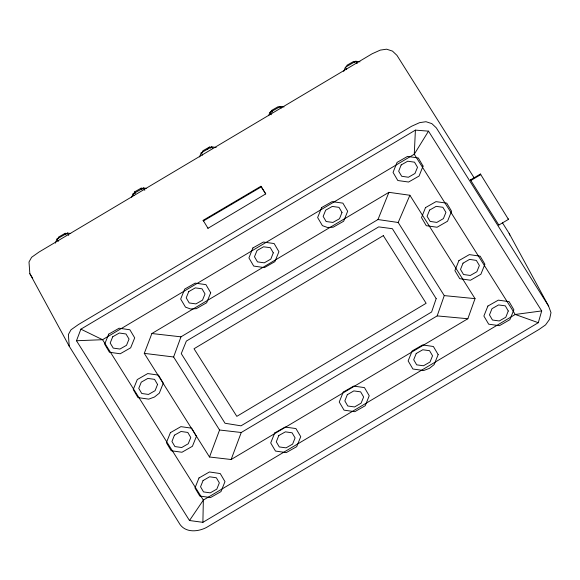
<?xml version="1.0" encoding="UTF-8"?>
<svg xmlns="http://www.w3.org/2000/svg" width="580" height="580" viewBox="0 0 580 580"><rect width="100%" height="100%" fill="white"/><g stroke="black" fill="none" stroke-linecap="round" stroke-linejoin="round"><path stroke-width="0.87" d="M202.891 522.333L203.348 500.098L102.551 339.699L80.888 329.164L76.48 340.75L189.493 520.521L202.891 522.333L538.298 322.705L541.705 310.923L428.504 131.153L415.411 130.123L80.888 329.164M415.411 130.123L414.265 154.215L515.236 314.469L538.298 322.705M144.282 353.365L173.608 356.983L219.566 430.012L241.251 432.499L437.175 315.904L444.258 295.604L398.192 222.488L377.971 219.544L180.967 336.835L151.88 333.529L144.282 353.365L209.503 456.997L231.137 459.512L467.842 318.739L475.034 298.635L409.886 195.257L388.919 192.328L151.88 333.529M173.608 356.983L180.967 336.835M209.503 456.997L219.566 430.012M231.137 459.512L241.251 432.499M199.549 156.926L201.202 152.779L211.686 146.849L216.166 147.479M346.398 66.794L347.021 65.221L353.582 61.487L355.279 61.727M55.332 243.136L57.007 238.975L67.418 233.037L70.738 233.515M268.627 115.696L269.968 112.368L280.452 106.444L284.033 106.945M343.708 71.398L345.383 67.236L355.815 61.233L359.97 61.828M377.971 219.544L388.919 192.328M57.942 238.612L58.573 237.053L65.178 233.298L66.845 233.537M133.654 194.227L134.596 191.886L141.157 188.152L143.673 188.507M201.92 153.142L202.869 150.8L209.423 147.073L211.12 147.298M270.904 112.005L271.534 110.447L278.095 106.713L280.633 107.061M131.682 197.222L133.023 193.908L143.485 187.942L146.174 188.319M398.192 222.488L409.886 195.257M428.504 131.153L414.265 154.215L102.551 339.699L76.48 340.75M189.493 520.521L203.348 500.098L515.236 314.469L541.705 310.923M354.612 62.567L355.815 61.233L357.113 63.611M210.482 148.175L211.686 146.849L212.548 148.436M207.611 149.067L209.423 147.073M203.131 220.335L207.995 228.288L265.712 193.916L265.379 193.314L260.942 186.26L203.131 220.335L203.457 220.936L261.268 186.862L260.942 186.26M470.474 179.916L480.414 174.036L508.457 219.385L498.836 225.04L470.474 179.916L470.8 180.518L480.74 174.645L480.414 174.036M271.737 111.998L269.968 112.368L271.259 114.746M437.175 315.904L467.842 318.739M444.258 295.604L475.034 298.635M473.998 177.632L396.945 55.346L392.464 51.098L386.606 49.184L380.277 50.112L372.2 53.737L39.041 252.032L31.61 257.288L29 261.986L29.848 273.68L69.223 346.202L180.076 524.581C186.187 532.969 198.121 531.773 206.371 527.524L539.125 329.396L545.57 324.887L549.55 319.333L551 312.642L548.535 305.95L509.153 233.428L502.411 222.727M548.535 305.95L436.32 127.868L431.839 123.62L425.981 121.713L419.659 122.641L411.583 126.259L78.423 324.553L70.985 329.81L68.375 334.508L69.223 346.202M261.268 186.862L265.712 193.916M29.848 273.68L32.712 278.291M508.131 218.776L508.457 219.385M498.51 224.431L498.836 225.04M345.383 67.236L346.673 69.614M280.452 106.444L281.307 108.032M271.534 110.447L272.397 112.027M201.202 152.779L202.493 155.157M207.669 227.679L207.995 228.288M143.485 187.942L144.775 190.327M141.157 188.152L142.013 189.732M134.596 191.886L135.459 193.466M133.023 193.908L133.886 195.496M67.418 233.037L68.708 235.415M65.178 233.298L66.04 234.878M57.007 238.975L58.297 241.352M509.153 233.428L509.769 235.096M436.174 298.635L431.607 311.996L241.005 425.836L225.033 423.255L181.272 353.64L186.347 341.091L378.704 226.889L392.363 228.701L436.174 298.635M174.435 435.174L171.948 441.496L174.928 446.571L181.714 447.521L188.254 443.751L190.776 437.509L187.804 432.434L181.011 431.484L174.435 435.174M273.281 252.844L270.831 259.101L264.27 262.834L257.484 261.877L254.489 256.766L257.012 250.524L263.567 246.79L270.338 247.704L273.281 252.844M508.261 310.989L505.811 317.238L499.25 320.972L492.463 320.022L489.469 314.911L491.992 308.669L498.553 304.935L505.318 305.849L508.261 310.989M157.55 384.467L155.077 390.681L148.473 394.436L141.752 393.494L138.758 388.382L141.281 382.14L147.842 378.414L154.563 379.356L157.55 384.467M163.263 383.228L159.304 393.182L154.498 397.003L148.77 399.134L138.004 397.626L133.24 389.513L137.279 379.566L147.712 373.571L158.5 375.115L163.263 383.228M252.887 247.964L248.921 257.926L253.706 266.075L264.422 267.612L274.884 261.645L278.922 251.698L274.13 243.549L263.363 242.041L252.887 247.964M341.997 212.461L339.496 218.74L332.92 222.437L326.149 221.524L323.154 216.412L325.677 210.17L332.238 206.436L339.003 207.35L341.997 212.461M278.799 435.544L276.298 441.829L279.292 446.941L286.063 447.854L292.617 444.12L295.089 437.907L292.095 432.796L285.382 431.853L278.799 435.544M401.164 164.945L398.663 171.223L401.686 176.269L408.429 177.248L414.961 173.478L417.506 167.279L414.512 162.168L407.726 161.211L401.164 164.945M423.052 166.083L419.086 176.037L408.581 182.033L397.815 180.518L393.051 172.405L397.061 162.422L407.501 156.419L418.289 157.97L423.052 166.083M347.311 394.683L344.839 400.896L347.768 405.993L354.554 406.95L361.094 403.18L363.631 396.974L360.637 391.863L353.851 390.905L347.311 394.683M108.692 334.167L104.675 344.15L109.439 352.256L120.205 353.771L130.667 347.804L134.698 337.857L129.884 329.774L119.103 328.222L108.692 334.167M210.7 292.755L206.683 302.738L196.272 308.676L190.479 308.966L185.484 307.125L180.67 299.041L184.708 289.094L195.163 283.134L205.929 284.642L210.7 292.755M170.397 432.665L166.387 442.656L171.201 450.74L181.968 452.248L192.422 446.281L196.439 436.298L191.668 428.185L180.887 426.641L170.397 432.665M198.991 477.971L194.974 487.954L199.795 496.038L210.562 497.553L220.965 491.615L224.982 481.632L220.233 473.555L209.431 471.968L198.991 477.971M321.654 207.56L317.637 217.543L322.407 225.649L327.374 227.447L333.188 227.2L343.65 221.234L347.666 211.25L342.896 203.138L332.13 201.63L321.654 207.56M274.724 432.963L270.708 442.946L275.478 451.059L286.266 452.603L296.721 446.643L300.737 436.66L295.923 428.569L285.157 427.061L274.724 432.963M343.237 392.095L339.249 402.012L344.041 410.161L354.808 411.677L365.219 405.739L369.228 395.756L364.443 387.599L353.677 386.091L343.237 392.095M425.524 207.604L421.508 217.587L426.278 225.7L437.059 227.244L447.55 221.219L451.566 211.236L446.745 203.145L435.986 201.637L425.524 207.604M458.911 260.608L454.894 270.592L459.715 278.675L470.496 280.22L480.885 274.246L484.902 264.262L480.153 256.186L469.35 254.606L458.911 260.608M438.161 354.605L434.145 364.595L429.388 368.38L423.668 370.519L412.902 369.01L408.132 360.898L412.17 350.951L422.61 344.948L433.39 346.499L438.161 354.605M487.896 306.044L483.879 316.027L488.672 324.176L499.431 325.685L509.871 319.681L513.88 309.807L509.088 301.651L498.329 300.143L487.896 306.044M112.716 336.777L110.193 343.019L113.238 348.101L119.951 349.044L126.513 345.31L129.035 339.068L125.99 333.986L119.321 333.014L112.716 336.777M188.739 291.602L186.216 297.844L189.21 302.956L195.931 303.898L202.493 300.164L205.015 293.93L202.021 288.811L195.3 287.868L188.739 291.602M203.065 480.559L200.542 486.801L203.536 491.912L210.257 492.855L216.819 489.121L219.341 482.879L216.347 477.768L209.605 476.789L203.065 480.559M429.606 210.083L427.083 216.325L430.128 221.408L436.82 222.415L443.403 218.617L445.926 212.381L442.881 207.292L436.167 206.35L429.606 210.083M416.223 353.495L413.7 359.738L416.694 364.849L423.465 365.77L430.019 362.036L432.542 355.794L429.548 350.683L422.784 349.762L416.223 353.495M463.036 263.161L460.513 269.403L463.507 274.514L470.293 275.471L476.854 271.737L479.377 265.495L476.332 260.413L469.575 259.39L463.036 263.161M383.315 235.632L194.024 348.754L236.821 416.36L426.133 303.282L383.315 235.632"/></g></svg>
